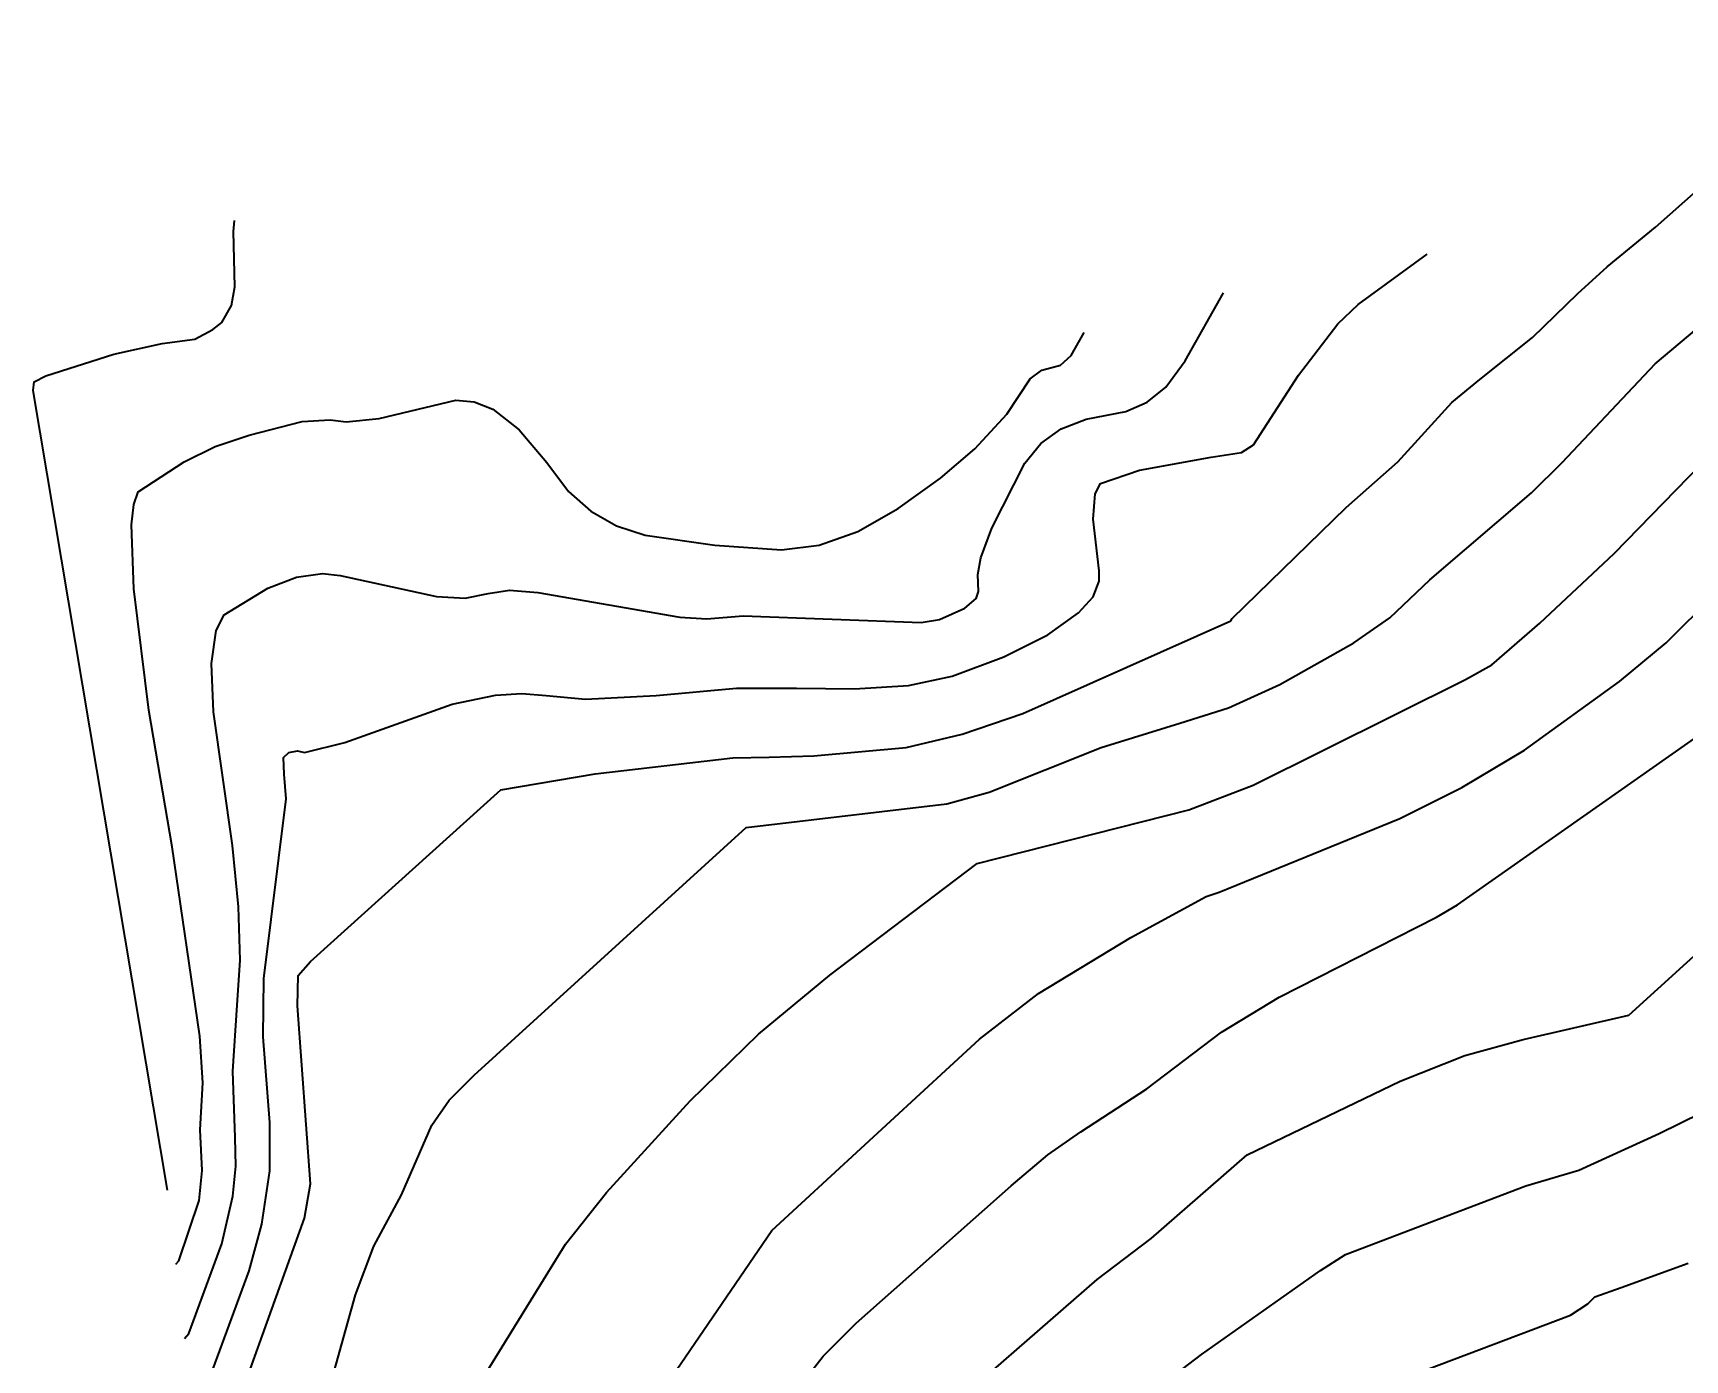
# Model space of a CAD drawing. Header units: metres. Extents: x 1477905 to 1478744, y 4202276 to 4202610.
# Drawn here: x 1478397.8 to 1478544.4, y 4202484.3 to 4202602.1 of the extents above; entities that cross this region are included whole.
import ezdxf

# ---------------------------------------------------------------- set-up
doc = ezdxf.new("R2010")
doc.units = ezdxf.units.M
doc.layers.add('Nouveau Terrain - CN - Courbes', color=22, linetype='Continuous', lineweight=0)

msp = doc.modelspace()

# ---------------------------------------------------------------- linework, layer by layer
at = {"layer": 'Nouveau Terrain - CN - Courbes', "linetype": 'Continuous', "lineweight": 35}
for points in [[(1478428.78, 4202461.8, 73), (1478431.67, 4202466.53, 73), (1478431.8, 4202467.15, 73), (1478432.97, 4202472.1, 73), (1478434.6, 4202476.88, 73), (1478436.62, 4202480.92, 73), (1478445.04, 4202494.58, 73), (1478448.69, 4202499.18, 73), (1478456.1, 4202507.32, 73), (1478462.19, 4202513.24, 73), (1478468.52, 4202518.48, 73), (1478481.58, 4202528.4, 73), (1478500.4, 4202533.15, 73), (1478506.1, 4202535.34, 73), (1478524.94, 4202544.72, 73), (1478527.3, 4202546.02, 73), (1478531.55, 4202549.72, 73), (1478538.15, 4202555.92, 73), (1478549.17, 4202567.23, 73), (1478568.91, 4202582.18, 73), (1478578.15, 4202589.68, 73), (1478588.05, 4202598.95, 73), (1478593.12, 4202602.13, 73)], [(1478413.74, 4202474.21, 75), (1478421.86, 4202496.88, 75), (1478422.39, 4202499.93, 75), (1478421.25, 4202515.76, 75), (1478421.31, 4202518.43, 75), (1478422.39, 4202519.69, 75), (1478439.29, 4202534.94, 75), (1478447.67, 4202536.36, 75), (1478459.91, 4202537.77, 75), (1478463.12, 4202537.84, 75), (1478467.09, 4202537.96, 75), (1478475.28, 4202538.7, 75), (1478480.27, 4202539.86, 75), (1478485.66, 4202541.72, 75), (1478504.13, 4202549.93, 75), (1478504.25, 4202550.13, 75), (1478514.37, 4202559.99, 75), (1478518.94, 4202564.05, 75), (1478523.75, 4202569.33, 75), (1478526.24, 4202571.37, 75), (1478530.9, 4202575.09, 75), (1478534.93, 4202579, 75), (1478537.52, 4202581.38, 75), (1478541.82, 4202584.88, 75), (1478545.74, 4202588.35, 75)], [(1478409.69, 4202499.39, 79), (1478397.76, 4202570.38, 79), (1478397.85, 4202571.15, 79), (1478398.91, 4202571.69, 79), (1478404.94, 4202573.62, 79), (1478409.24, 4202574.57, 79), (1478412.14, 4202574.94, 79), (1478413.73, 4202575.79, 79), (1478414.53, 4202576.42, 79), (1478415.39, 4202577.92, 79), (1478415.67, 4202579.59, 79), (1478415.55, 4202584.5, 79), (1478415.64, 4202585.48, 79)], [(1478412.57, 4202480.32, 76), (1478416.96, 4202492.21, 76), (1478418.09, 4202496.36, 76), (1478418.8, 4202501.1, 76), (1478418.79, 4202505.39, 76), (1478418.21, 4202513, 76), (1478418.27, 4202518.18, 76), (1478420.24, 4202534.12, 76), (1478420.07, 4202536.33, 76), (1478420.01, 4202537.81, 76), (1478420.47, 4202538.24, 76), (1478421.24, 4202538.38, 76), (1478421.87, 4202538.24, 76), (1478425.46, 4202539.14, 76), (1478434.97, 4202542.52, 76), (1478438.82, 4202543.34, 76), (1478441.17, 4202543.49, 76), (1478443.33, 4202543.3, 76), (1478446.83, 4202542.97, 76), (1478453.08, 4202543.29, 76), (1478460.22, 4202543.96, 76), (1478465.54, 4202543.95, 76), (1478470.7, 4202543.9, 76), (1478475.49, 4202544.19, 76), (1478479.37, 4202545.01, 76), (1478483.96, 4202546.73, 76), (1478487.88, 4202548.7, 76), (1478490.6, 4202550.63, 76), (1478491.88, 4202552.06, 76), (1478492.42, 4202553.46, 76), (1478492.42, 4202554.38, 76), (1478491.88, 4202558.96, 76), (1478492.06, 4202561.21, 76), (1478492.55, 4202562.14, 76), (1478496.01, 4202563.3, 76), (1478502.37, 4202564.48, 76), (1478505.05, 4202564.87, 76), (1478506.12, 4202565.57, 76), (1478510.13, 4202571.76, 76), (1478513.61, 4202576.3, 76), (1478515.43, 4202578.02, 76), (1478521.55, 4202582.48, 76)], [(1478411.21, 4202486.22, 77), (1478411.59, 4202486.66, 77), (1478414.54, 4202494.61, 77), (1478415.51, 4202498.84, 77), (1478415.77, 4202501.51, 77), (1478415.71, 4202504.06, 77), (1478415.49, 4202509.95, 77), (1478415.89, 4202515.8, 77), (1478416.15, 4202519.8, 77), (1478416.01, 4202524.53, 77), (1478415.48, 4202529.99, 77), (1478413.79, 4202541.84, 77), (1478413.61, 4202546.14, 77), (1478414.03, 4202549.09, 77), (1478414.72, 4202550.46, 77), (1478418.6, 4202552.83, 77), (1478421.16, 4202553.81, 77), (1478423.47, 4202554.14, 77), (1478425.04, 4202553.96, 77), (1478433.58, 4202552.08, 77), (1478436.12, 4202551.94, 77), (1478438.17, 4202552.37, 77), (1478440.06, 4202552.67, 77), (1478442.57, 4202552.45, 77), (1478455.2, 4202550.25, 77), (1478457.6, 4202550.12, 77), (1478460.82, 4202550.37, 77), (1478476.62, 4202549.78, 77), (1478478.26, 4202550.06, 77), (1478480.51, 4202551.06, 77), (1478481.49, 4202551.93, 77), (1478481.71, 4202552.55, 77), (1478481.65, 4202554.04, 77), (1478481.93, 4202555.52, 77), (1478482.9, 4202558.16, 77), (1478485.82, 4202563.92, 77), (1478487.25, 4202565.67, 77), (1478489.06, 4202566.97, 77), (1478491.27, 4202567.84, 77), (1478494.79, 4202568.51, 77), (1478496.69, 4202569.36, 77), (1478498.34, 4202570.69, 77), (1478500.05, 4202573.03, 77), (1478503.47, 4202579.05, 77)], [(1478421.75, 4202473.41, 74), (1478426.38, 4202490.08, 74), (1478428.02, 4202494.41, 74), (1478430.49, 4202498.96, 74), (1478433.18, 4202505.16, 74), (1478434.7, 4202507.36, 74), (1478436.92, 4202509.6, 74), (1478461.09, 4202531.59, 74), (1478478.89, 4202533.68, 74), (1478482.67, 4202534.72, 74), (1478492.59, 4202538.7, 74), (1478499.59, 4202540.84, 74), (1478503.91, 4202542.22, 74), (1478508.46, 4202544.28, 74), (1478515.04, 4202547.97, 74), (1478518.24, 4202550.21, 74), (1478521.8, 4202553.58, 74), (1478530.82, 4202561.3, 74), (1478533.53, 4202564, 74), (1478541.78, 4202572.75, 74), (1478546.23, 4202576.49, 74)], [(1478410.45, 4202492.81, 78), (1478410.7, 4202493.09, 78), (1478412.5, 4202498.46, 78), (1478412.77, 4202501.14, 78), (1478412.6, 4202504.73, 78), (1478412.84, 4202508.91, 78), (1478412.56, 4202513.04, 78), (1478410.11, 4202529.86, 78), (1478408.04, 4202542, 78), (1478406.72, 4202552.77, 78), (1478406.51, 4202558.46, 78), (1478406.71, 4202560.27, 78), (1478407.11, 4202561.39, 78), (1478411.19, 4202564.05, 78), (1478413.92, 4202565.41, 78), (1478416.95, 4202566.41, 78), (1478421.67, 4202567.62, 78), (1478424.15, 4202567.79, 78), (1478425.58, 4202567.59, 78), (1478428.5, 4202567.9, 78), (1478435.31, 4202569.52, 78), (1478436.93, 4202569.38, 78), (1478438.6, 4202568.72, 78), (1478440.94, 4202566.88, 78), (1478443.39, 4202563.99, 78), (1478445.32, 4202561.43, 78), (1478447.3, 4202559.66, 78), (1478449.57, 4202558.36, 78), (1478452.12, 4202557.54, 78), (1478458.29, 4202556.66, 78), (1478464.21, 4202556.23, 78), (1478467.56, 4202556.66, 78), (1478471.01, 4202557.87, 78), (1478474.57, 4202559.9, 78), (1478478.34, 4202562.61, 78), (1478481.4, 4202565.2, 78), (1478484.23, 4202568.28, 78), (1478486.29, 4202571.41, 78), (1478487.35, 4202572.18, 78), (1478489, 4202572.65, 78), (1478489.93, 4202573.49, 78), (1478491.1, 4202575.55, 78)], [(1478440.29, 4202461.12, 72), (1478442.22, 4202464.54, 72), (1478442.46, 4202465.45, 72), (1478442.78, 4202465.69, 72), (1478463.36, 4202495.81, 72), (1478481.81, 4202512.79, 72), (1478487.04, 4202516.85, 72), (1478495.24, 4202521.81, 72), (1478501.93, 4202525.45, 72), (1478503.07, 4202525.85, 72), (1478519.13, 4202532.37, 72), (1478524.63, 4202535.12, 72), (1478530.18, 4202538.46, 72), (1478538.63, 4202544.56, 72), (1478542.76, 4202547.97, 72), (1478555.53, 4202560.65, 72)], [(1478451.7, 4202460.46, 71), (1478452.79, 4202464.39, 71), (1478453.33, 4202465.3, 71), (1478454.66, 4202466.65, 71), (1478462.6, 4202477.83, 71), (1478467.93, 4202484.64, 71), (1478470.85, 4202487.57, 71), (1478484.62, 4202499.76, 71), (1478487.86, 4202502.52, 71), (1478490.81, 4202504.55, 71), (1478496.65, 4202508.38, 71), (1478503.28, 4202513.41, 71), (1478508.41, 4202516.51, 71), (1478522.39, 4202523.63, 71), (1478524.23, 4202524.71, 71), (1478551.15, 4202543.59, 71)], [(1478462.25, 4202460.11, 70), (1478462.97, 4202462.81, 70), (1478464.7, 4202464.89, 70), (1478466.39, 4202466.09, 70), (1478474.3, 4202475.5, 70), (1478476.82, 4202478.02, 70), (1478492.24, 4202491.44, 70), (1478497.03, 4202495.08, 70), (1478505.57, 4202502.52, 70), (1478519.14, 4202509.06, 70), (1478524.89, 4202511.35, 70), (1478530.06, 4202512.77, 70), (1478539.47, 4202514.93, 70), (1478552.02, 4202526.3, 70)], [(1478475.75, 4202460.85, 69), (1478480.73, 4202466.7, 69), (1478494.87, 4202479.72, 69), (1478501.52, 4202484.79, 69), (1478512.09, 4202492.26, 69), (1478514.29, 4202493.67, 69), (1478530.32, 4202499.76, 69), (1478535.03, 4202501.17, 69), (1478542.15, 4202504.4, 69), (1478551.48, 4202509, 69)], [(1478492.29, 4202457.8, 68), (1478493.18, 4202461.27, 68), (1478492.92, 4202461.9, 68), (1478491.88, 4202462.01, 68), (1478496.45, 4202467.14, 68), (1478500.58, 4202470.96, 68), (1478506.89, 4202475.31, 68), (1478515.49, 4202480.67, 68), (1478520.42, 4202483.04, 68), (1478534.27, 4202488.28, 68), (1478535.81, 4202489.28, 68), (1478536.45, 4202489.9, 68), (1478538.79, 4202490.75, 68), (1478544.73, 4202492.89, 68)]]:
    msp.add_polyline3d(points, dxfattribs=at)

doc.saveas('drawing.dxf')
